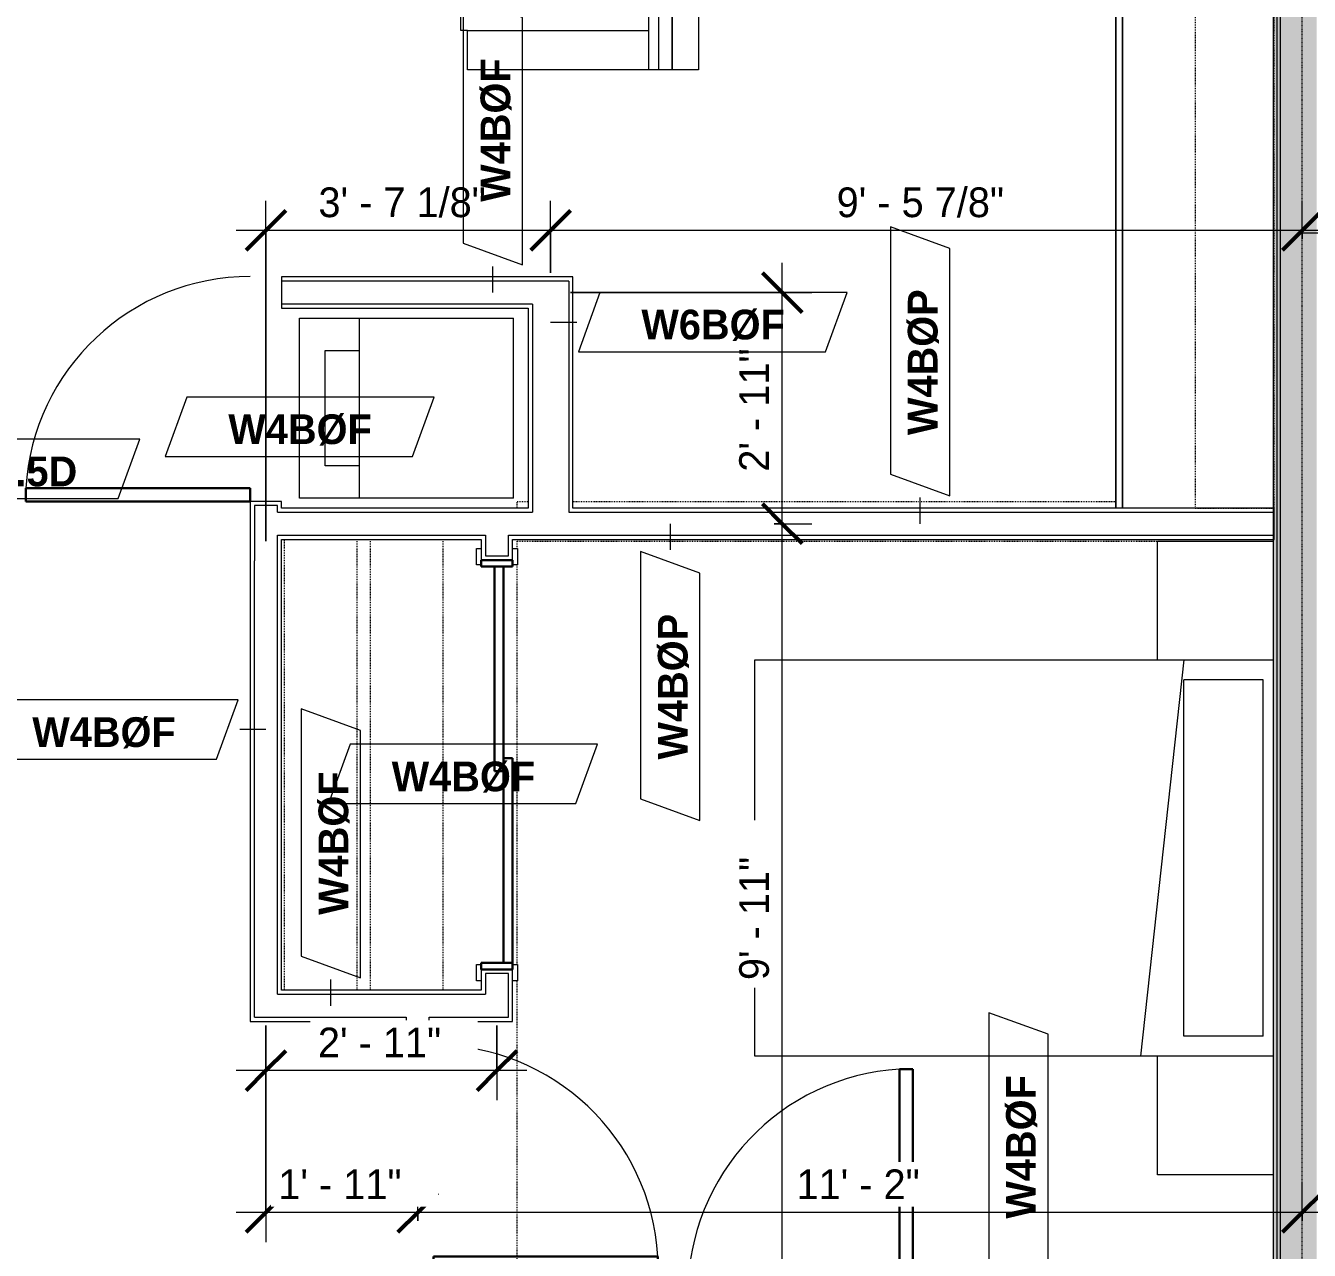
# Model space of a CAD drawing. Header units: inches. Extents: x -4010 to -1872, y 9846 to 12241.
# Drawn here: x -3128.9 to -2934.5, y 11806.7 to 11992.2 of the extents above; entities that cross this region are included whole.
import ezdxf

# ---------------------------------------------------------------- set-up
doc = ezdxf.new("R2010")
doc.units = ezdxf.units.IN
doc.header["$MEASUREMENT"] = 0
doc.linetypes.add('Dash', pattern=[0.25, 0.125, -0.125])
doc.linetypes.add('Dash 3_32_', pattern=[0.1875, 0.09375, -0.09375])
for name, color, linetype, lineweight in [('0-1', 7, 'Continuous', 5), ('A-ANNO-DIMS', 211, 'Continuous', 9), ('A-ANNO-DIMS-48', 211, 'Continuous', 9), ('A-DETL-1', 90, 'Dash 3_32_', 18), ('A-DOOR-3', 31, 'Continuous', 9), ('A-DOOR-4', 31, 'Continuous', 30), ('A-DOOR-FRAM-3', 31, 'Continuous', 30), ('A-WALL', 113, 'Continuous', 18), ('A-WALL-2', 250, 'Continuous', 18), ('A-WALL-3', 113, 'Continuous', 9), ('A-WALL-IDEN', 211, 'Continuous', 9), ('I-FURN', 30, 'Continuous', 9), ('I-FURN-HDLN', 30, 'Dash', 9), ('I-WALL-1', 21, 'Continuous', 18), ('I-WALL-2', 241, 'Continuous', 5), ('I-WALL-3', 7, 'Continuous', 9), ('P-SANR-FIXT', 6, 'Continuous', 9), ('Q-CASE', 31, 'Continuous', 9), ('Q-CASE-HDLN', 31, 'Dash', 9)]:
    doc.layers.add(name, color=color, linetype=linetype, lineweight=lineweight)
doc.styles.add('Century Gothic', font='ufonts.com_century-gothic.ttf', dxfattribs={"height": 4.5})
doc.styles.add('Century Gothic_B', font='GOTHICB.TTF', dxfattribs={"height": 4.5})
doc.dimstyles.new('OD_1__HACK_2', dxfattribs={"dimscale": 12, "dimtxt": 4.698757, "dimasz": 0.5, "dimexe": 0.375, "dimexo": 0.25, "dimgap": 0.0625, "dimtad": 1, "dimdec": 4, "dimrnd": 0.0625, "dimzin": 3, "dimdsep": 46, "dimlunit": 4, "dimtxsty": 'Century Gothic', "dimblk1": 'OBLIQUE', "dimblk2": 'OBLIQUE', "dimsah": 1, "dimcen": 0.09, "dimdle": 0.375, "dimazin": 0, "dimtfac": 1, "dimtdec": 4, "dimtix": 1, "dimtmove": 0, "dimatfit": 3, "dimfxl": 1, "dimtvp": 1, "dimtfill": 1, "dimfrac": 2, "dimtolj": 1, "dimtzin": 0, "dimarcsym": 2})

# ---------------------------------------------------------------- blocks, each defined once
blk = doc.blocks.new('CTR - 1st Phase - Common Walls_rvt-1-UNITS PLANS - 3RD FLOOR')
at = {"layer": 'I-WALL-1'}
blk.add_hatch(color=256, dxfattribs=at).paths.add_polyline_path([(-2939.96, 11725.36), (-2939.34, 11725.36), (-2939.34, 12110.34), (-2939.96, 12110.34), (-2939.96, 11726.33)], flags=0)
at = {"layer": 'I-WALL-2'}
for points in [[(-2939.34, 11724.74), (-2938.84, 11724.74), (-2938.84, 12110.34), (-2939.34, 12110.34), (-2939.34, 11725.36)], [(-2938.84, 11724.74), (-2933.34, 11724.74), (-2933.34, 12110.34), (-2938.84, 12110.34), (-2938.84, 11725.36)]]:
    blk.add_hatch(color=256, dxfattribs=at).paths.add_polyline_path(points, flags=0)
at = {"layer": 'A-WALL-2'}
for p, q in [((-2939.34, 11725.36), (-2939.34, 12110.34)), ((-2938.84, 11725.36), (-2938.84, 12110.34))]:
    blk.add_line(p, q, dxfattribs=at)
at = {"layer": 'I-WALL-3'}
blk.add_line((-2939.96, 12110.34), (-2939.96, 11761.49), dxfattribs=at)
blk = doc.blocks.new('Couch-Both_Arms-Generic - 1-1372852-UNITS PLANS - 3RD FLOOR')
at = {"layer": 'I-FURN'}
for p, q in [((-36, 18.5), (36, 18.5)), ((-36, 17.5), (-36, 18.5)), ((36, 18.5), (36, 17.5)), ((-42, 17.5), (-36, 17.5)), ((-42, -10), (-42, 17.5)), ((-36, 17.5), (-36, -10)), ((36, 17.5), (42, 17.5)), ((36, -10), (36, 17.5)), ((42, 17.5), (42, -10)), ((-42, -10), (42, -10)), ((-42, -13.5), (-42, -10)), ((-42, -11.5), (42, -11.5)), ((42, -10), (42, -13.5)), ((-42, -13.5), (42, -13.5)), ((-42, -17.5), (-42, -13.5)), ((42, -13.5), (-42, -13.5)), ((42, -13.5), (42, -17.5)), ((42, -17.5), (-42, -17.5))]:
    blk.add_line(p, q, dxfattribs=at)
blk = doc.blocks.new('SLIDING - FLUSH - 5-0 x 6-8-3203586-UNITS PLANS - 3RD FLOOR')
at = {"layer": 'A-DOOR-3'}
for p, q in [((-32.75, 3.25), (-30.25, 3.25)), ((-32.75, 2.5), (-32.75, 3.25)), ((-30.25, 2.5), (-32.75, 2.5)), ((-30.25, 3.25), (-30.25, 2.5)), ((30.25, 3.25), (32.75, 3.25)), ((30.25, 2.5), (30.25, 3.25)), ((32.75, 2.5), (30.25, 2.5)), ((32.75, 3.25), (32.75, 2.5)), ((-32.75, -2.25), (-30.25, -2.25)), ((-32.75, -3), (-32.75, -2.25)), ((-30.25, -3), (-32.75, -3)), ((-30.25, -2.25), (-30.25, -3)), ((30.25, -2.25), (32.75, -2.25)), ((30.25, -3), (30.25, -2.25)), ((32.75, -3), (30.25, -3)), ((32.75, -2.25), (32.75, -3))]:
    blk.add_line(p, q, dxfattribs=at)
at = {"layer": 'A-DOOR-4'}
for p, q in [((-1, -0.88), (-1, 0.5)), ((-1, 0.5), (30, 0.5)), ((30, 0.5), (30, -0.88)), ((-30, -2.25), (-30, -0.88)), ((-30, -0.88), (1, -0.88)), ((30, -0.88), (-1, -0.88)), ((1, -0.88), (1, -2.25)), ((1, -2.25), (-30, -2.25))]:
    blk.add_line(p, q, dxfattribs=at)
at = {"layer": 'A-DOOR-FRAM-3'}
for p, q in [((-31, -2.25), (-31, 2.5)), ((-31, 2.5), (-30, 2.5)), ((-30, 2.5), (-30, -2.25)), ((30, 2.5), (31, 2.5)), ((30, -2.25), (30, 2.5)), ((31, 2.5), (31, -2.25)), ((-30, -2.25), (-31, -2.25)), ((31, -2.25), (30, -2.25))]:
    blk.add_line(p, q, dxfattribs=at)
blk = doc.blocks.new('SWING - SINGLE - FLUSH - 2-10 x 6-8 - PRIVACY-3199407-UNITS PLANS - 3RD FLOOR')
at = {"layer": 'A-DOOR-3'}
blk.add_arc((17, 2.37), 34.07, 93.3657, 180, dxfattribs=at)
at = {"layer": 'A-DOOR-4'}
for p, q in [((15, 2.37), (15, 36.38)), ((17, 36.38), (15, 36.38)), ((17, 2.37), (17, 36.38)), ((17, 2.37), (15, 2.37))]:
    blk.add_line(p, q, dxfattribs=at)
at = {"layer": 'A-DOOR-FRAM-3'}
for p, q in [((-17, 3.37), (-20, 3.37)), ((-20, 3.37), (-20, 2.37)), ((-20, 2.37), (-17, 2.37)), ((-17, 2.37), (-17, 3.37)), ((20, 3.37), (17, 3.37)), ((17, 3.37), (17, 2.37)), ((17, 2.37), (20, 2.37)), ((20, 2.37), (20, 3.37)), ((-17, -2.38), (-20, -2.38)), ((-20, -2.38), (-20, -3.38)), ((-20, -3.38), (-17, -3.38)), ((-17, -3.38), (-17, -2.38)), ((20, -2.38), (17, -2.38)), ((17, -2.38), (17, -3.38)), ((17, -3.38), (20, -3.38)), ((20, -3.38), (20, -2.38))]:
    blk.add_line(p, q, dxfattribs=at)
blk = doc.blocks.new('OD_CW_Closet - OD_CW_Closet-3786599-UNITS PLANS - 3RD FLOOR')
at = {"layer": 'Q-CASE-HDLN'}
for p, q in [((0.74, -24), (0.74, 0)), ((0.74, 0), (68.99, 0)), ((68.99, 0), (68.99, -24)), ((0.74, -11), (68.99, -11)), ((0.74, -13), (68.99, -13)), ((68.99, -24), (0.74, -24))]:
    blk.add_line(p, q, dxfattribs=at)
blk = doc.blocks.new('SWING - SINGLE - FLUSH - 34_ x 80_ - OFFSET PIVOT DOOR AT WASHER_DRYER-3630089-UNITS PLANS - 3RD FLOOR')
at = {"layer": 'A-DOOR-3'}
blk.add_arc((17, -2.37), 34.07, 180, 266.6343, dxfattribs=at)
at = {"layer": 'A-DOOR-4'}
for p, q in [((15, -2.37), (15, -36.38)), ((17, -2.37), (15, -2.37)), ((17, -2.37), (17, -36.38)), ((17, -36.38), (15, -36.38))]:
    blk.add_line(p, q, dxfattribs=at)
blk = doc.blocks.new('Bed-Standard - Queen 60_ x 79_-3761504-UNITS PLANS - 3RD FLOOR')
at = {"layer": 'I-FURN'}
for p, q in [((-19.31, 41.3), (40.69, 41.3)), ((-19.31, -37.2), (-19.31, 41.3)), ((40.69, 41.3), (40.69, -37.2)), ((40.69, -23.7), (-19.31, -17.13)), ((-16.31, -23.7), (37.69, -23.7)), ((-16.31, -35.7), (-16.31, -23.7)), ((37.69, -35.7), (37.69, -23.7)), ((-16.31, -35.7), (37.69, -35.7))]:
    blk.add_line(p, q, dxfattribs=at)
at = {"layer": 'I-FURN-HDLN'}
for p, q in [((-55.31, 77.3), (-7.94, 77.3)), ((-5.44, 77.3), (55.06, 77.3)), ((57.56, 77.3), (58.94, 77.3)), ((58.69, 77.3), (58.69, -37.2)), ((63.69, 77.3), (64.69, 77.3)), ((64.69, 77.3), (64.69, 75.61)), ((64.69, 68.86), (64.69, -13.39)), ((-55.31, 17.36), (-55.31, 51.36))]:
    blk.add_line(p, q, dxfattribs=at)
blk = doc.blocks.new('Stacked Washer and Dryer - 26_x25_ - Private-1352637-UNITS PLANS - 3RD FLOOR')
at = {"layer": 'P-SANR-FIXT'}
for p, q in [((0, 13.625), (32.4375, 13.625)), ((0, 13.625), (0, -13.625)), ((23.34375, 13.625), (23.34375, -13.625)), ((32.4375, 13.625), (32.4375, -13.625)), ((23.34375, 8.75), (28.53125, 8.75)), ((28.53125, 8.75), (28.53125, -8.75)), ((28.53125, -8.75), (23.34375, -8.75)), ((32.4375, -13.625), (0, -13.625))]:
    blk.add_line(p, q, dxfattribs=at)
blk = doc.blocks.new('Table-Night Stand - 18_ x 18_ x 24_-V44-UNITS PLANS - 3RD FLOOR')
at = {"layer": 'I-FURN'}
for p, q in [((0.15, 0), (18.15, 0)), ((18.15, 0), (18.15, -17.5))]:
    blk.add_line(p, q, dxfattribs=at)
blk = doc.blocks.new('Table-Night Stand - 18_ x 18_ x 24_-V45-UNITS PLANS - 3RD FLOOR')
at = {"layer": 'I-FURN'}
for p, q in [((0.15, 0), (18.15, 0)), ((0.15, -17.5), (0.15, 0))]:
    blk.add_line(p, q, dxfattribs=at)
blk = doc.blocks.new('OD_CW_Base Cabinet - OD_CW_Base Cabinet-V49-UNITS PLANS - 3RD FLOOR')
at = {"layer": 'Q-CASE'}
for p, q in [((0.74, 1), (191.34, 1)), ((191.34, 1), (0.74, 1)), ((0.74, 0), (191.34, 0)), ((191.34, 0), (0.74, 0))]:
    blk.add_line(p, q, dxfattribs=at)
blk = doc.blocks.new('OD_CW_Upper Cabinet - OD_CW_Upper Cabinet-3856838-UNITS PLANS - 3RD FLOOR')
at = {"layer": 'Q-CASE-HDLN'}
for p, q in [((191.34, 24), (0.74, 24)), ((0.74, 24), (0.74, 12)), ((191.34, 12), (191.34, 24)), ((0.74, 12), (191.34, 12))]:
    blk.add_line(p, q, dxfattribs=at)
blk = doc.blocks.new('DIMBLOCK124-UNITS PLANS - 3RD FLOOR')
at = {"layer": 'A-ANNO-DIMS-48', "lineweight": 50}
for p, q in [((-3014.31, 11916.74), (-3017.31, 11919.74)), ((-3014.31, 11916.74), (-3011.31, 11913.74)), ((-3014.31, 11797.74), (-3017.31, 11800.74)), ((-3014.31, 11797.74), (-3011.31, 11794.74))]:
    blk.add_line(p, q, dxfattribs=at)
at = {"layer": 'A-ANNO-DIMS-48'}
for p, q in [((-3015.55, 11916.74), (-3009.81, 11916.74)), ((-3014.31, 11916.74), (-3015.55, 11916.74)), ((-3014.31, 11797.74), (-3014.31, 11916.74)), ((-3015.55, 11797.74), (-3009.81, 11797.74)), ((-3014.31, 11797.74), (-3015.55, 11797.74))]:
    blk.add_line(p, q, dxfattribs=at)
at = {"layer": 'A-ANNO-DIMS-48', "color": 0, "insert": (-3020.83, 11847.62), "char_height": 4.5, "width": 23.091, "attachment_point": 1, "rotation": 90, "line_spacing_factor": 0.984502, "style": 'Century Gothic', "bg_fill": 3, "box_fill_scale": 1.25, "bg_fill_color": 256, "bg_fill_true_color": 13158600, "bg_fill_transparency": 0}
blk.add_mtext('9\' - 11"', dxfattribs=at)
blk = doc.blocks.new('_Oblique')
at = {"color": 0, "linetype": 'ByBlock', "lineweight": -2}
blk.add_line((-0.5, -0.5), (0.5, 0.5), dxfattribs=at)
blk = doc.blocks.new('DIMBLOCK125-UNITS PLANS - 3RD FLOOR')
at = {"layer": 'A-ANNO-DIMS-48'}
for p, q in [((-3014.31, 11916.74), (-3014.31, 11956.24)), ((-3046.4, 11951.74), (-3009.81, 11951.74)), ((-3014.31, 11951.74), (-3046.4, 11951.74)), ((-3015.55, 11916.74), (-3009.81, 11916.74)), ((-3014.31, 11916.74), (-3015.55, 11916.74))]:
    blk.add_line(p, q, dxfattribs=at)
at = {"layer": 'A-ANNO-DIMS-48', "lineweight": 50}
for p, q in [((-3014.31, 11951.74), (-3017.31, 11954.74)), ((-3014.31, 11951.74), (-3011.31, 11948.74)), ((-3014.31, 11916.74), (-3017.31, 11919.74)), ((-3014.31, 11916.74), (-3011.31, 11913.74))]:
    blk.add_line(p, q, dxfattribs=at)
at = {"layer": 'A-ANNO-DIMS-48', "color": 0, "insert": (-3020.83, 11924.62), "char_height": 4.5, "width": 23.091, "attachment_point": 1, "rotation": 90, "line_spacing_factor": 0.984502, "style": 'Century Gothic', "bg_fill": 3, "box_fill_scale": 1.25, "bg_fill_color": 256, "bg_fill_true_color": 13158600, "bg_fill_transparency": 0}
blk.add_mtext('2\' - 11"', dxfattribs=at)
blk = doc.blocks.new('DIMBLOCK126-UNITS PLANS - 3RD FLOOR')
at = {"layer": 'A-ANNO-DIMS-48'}
for p, q in [((-3092.52, 11840.74), (-3092.52, 11829.41)), ((-3092.52, 11833.91), (-3092.52, 11840.74)), ((-3057.52, 11840.74), (-3057.52, 11829.41)), ((-3057.52, 11833.91), (-3057.52, 11840.74)), ((-3053.02, 11833.91), (-3097.02, 11833.91))]:
    blk.add_line(p, q, dxfattribs=at)
at = {"layer": 'A-ANNO-DIMS-48', "lineweight": 50}
for p, q in [((-3092.52, 11833.91), (-3089.52, 11836.91)), ((-3057.52, 11833.91), (-3054.52, 11836.91)), ((-3092.52, 11833.91), (-3095.52, 11830.91)), ((-3057.52, 11833.91), (-3060.52, 11830.91))]:
    blk.add_line(p, q, dxfattribs=at)
at = {"layer": 'A-ANNO-DIMS-48', "color": 0, "insert": (-3084.65, 11840.42), "char_height": 4.5, "width": 23.091, "attachment_point": 1, "line_spacing_factor": 0.984502, "style": 'Century Gothic', "bg_fill": 3, "box_fill_scale": 1.25, "bg_fill_color": 256, "bg_fill_true_color": 13158600, "bg_fill_transparency": 0}
blk.add_mtext('2\' - 11"', dxfattribs=at)
blk = doc.blocks.new('DIMBLOCK127-UNITS PLANS - 3RD FLOOR')
at = {"layer": 'A-ANNO-DIMS-48'}
for p, q in [((-3049.4, 11954.74), (-3049.4, 11965.66)), ((-2935.52, 11959.91), (-2935.52, 11965.66)), ((-2931.02, 11961.16), (-3049.4, 11961.16)), ((-3049.4, 11961.16), (-3049.4, 11954.74)), ((-2935.52, 11961.16), (-2935.52, 11959.91))]:
    blk.add_line(p, q, dxfattribs=at)
at = {"layer": 'A-ANNO-DIMS-48', "lineweight": 50}
for p, q in [((-3049.4, 11961.16), (-3046.4, 11964.16)), ((-2935.52, 11961.16), (-2932.52, 11964.16)), ((-3049.4, 11961.16), (-3052.4, 11958.16)), ((-2935.52, 11961.16), (-2938.52, 11958.16))]:
    blk.add_line(p, q, dxfattribs=at)
at = {"layer": 'A-ANNO-DIMS-48', "color": 0, "insert": (-3006.07, 11967.67), "char_height": 4.5, "width": 32.6676, "attachment_point": 1, "line_spacing_factor": 0.984502, "style": 'Century Gothic', "bg_fill": 3, "box_fill_scale": 1.25, "bg_fill_color": 256, "bg_fill_true_color": 13158600, "bg_fill_transparency": 0}
blk.add_mtext('9\' - 5 7/8"', dxfattribs=at)
blk = doc.blocks.new('DIMBLOCK128-UNITS PLANS - 3RD FLOOR')
at = {"layer": 'A-ANNO-DIMS-48'}
for p, q in [((-3092.52, 11914.12), (-3092.52, 11965.66)), ((-3049.4, 11954.74), (-3049.4, 11965.66)), ((-3049.4, 11961.16), (-3097.02, 11961.16)), ((-3092.52, 11961.16), (-3092.52, 11914.12)), ((-3049.4, 11961.16), (-3049.4, 11954.74))]:
    blk.add_line(p, q, dxfattribs=at)
at = {"layer": 'A-ANNO-DIMS-48', "lineweight": 50}
for p, q in [((-3092.52, 11961.16), (-3089.52, 11964.16)), ((-3049.4, 11961.16), (-3046.4, 11964.16)), ((-3092.52, 11961.16), (-3095.52, 11958.16)), ((-3049.4, 11961.16), (-3052.4, 11958.16))]:
    blk.add_line(p, q, dxfattribs=at)
at = {"layer": 'A-ANNO-DIMS-48', "color": 0, "insert": (-3084.57, 11967.67), "char_height": 4.5, "width": 32.6676, "attachment_point": 1, "line_spacing_factor": 0.984502, "style": 'Century Gothic', "bg_fill": 3, "box_fill_scale": 1.25, "bg_fill_color": 256, "bg_fill_true_color": 13158600, "bg_fill_transparency": 0}
blk.add_mtext('3\' - 7 1/8"', dxfattribs=at)
blk = doc.blocks.new('DIMBLOCK129-UNITS PLANS - 3RD FLOOR')
at = {"layer": 'A-ANNO-DIMS-48'}
for p, q in [((-3069.52, 11811.18), (-3069.52, 11816.92)), ((-2935.52, 11811.18), (-2935.52, 11816.92)), ((-2931.02, 11812.42), (-3069.52, 11812.42)), ((-3069.52, 11812.42), (-3069.52, 11811.18)), ((-2935.52, 11812.42), (-2935.52, 11811.18))]:
    blk.add_line(p, q, dxfattribs=at)
at = {"layer": 'A-ANNO-DIMS-48', "lineweight": 50}
for p, q in [((-3069.52, 11812.42), (-3066.52, 11815.42)), ((-2935.52, 11812.42), (-2932.52, 11815.42)), ((-3069.52, 11812.42), (-3072.52, 11809.42)), ((-2935.52, 11812.42), (-2938.52, 11809.42))]:
    blk.add_line(p, q, dxfattribs=at)
at = {"layer": 'A-ANNO-DIMS-48', "color": 0, "insert": (-3012.15, 11818.94), "char_height": 4.5, "width": 23.091, "attachment_point": 1, "line_spacing_factor": 0.984502, "style": 'Century Gothic', "bg_fill": 3, "box_fill_scale": 1.25, "bg_fill_color": 256, "bg_fill_true_color": 13158600, "bg_fill_transparency": 0}
blk.add_mtext('11\' - 2"', dxfattribs=at)
blk = doc.blocks.new('DIMBLOCK130-UNITS PLANS - 3RD FLOOR')
at = {"layer": 'A-ANNO-DIMS-48'}
for p, q in [((-3092.52, 11840.74), (-3092.52, 11807.92)), ((-3092.52, 11812.42), (-3092.52, 11840.74)), ((-3069.52, 11811.18), (-3069.52, 11816.92)), ((-3069.52, 11812.42), (-3097.02, 11812.42)), ((-3069.52, 11812.42), (-3069.52, 11811.18))]:
    blk.add_line(p, q, dxfattribs=at)
at = {"layer": 'A-ANNO-DIMS-48', "lineweight": 50}
for p, q in [((-3092.52, 11812.42), (-3089.52, 11815.42)), ((-3069.52, 11812.42), (-3066.52, 11815.42)), ((-3092.52, 11812.42), (-3095.52, 11809.42)), ((-3069.52, 11812.42), (-3072.52, 11809.42))]:
    blk.add_line(p, q, dxfattribs=at)
at = {"layer": 'A-ANNO-DIMS-48', "color": 0, "insert": (-3090.65, 11818.94), "char_height": 4.5, "width": 23.091, "attachment_point": 1, "line_spacing_factor": 0.984502, "style": 'Century Gothic', "bg_fill": 3, "box_fill_scale": 1.25, "bg_fill_color": 256, "bg_fill_true_color": 13158600, "bg_fill_transparency": 0}
blk.add_mtext('1\' - 11"', dxfattribs=at)
blk = doc.blocks.new('Wall Tag - Arch Wall-3956453-UNITS PLANS - 3RD FLOOR')
at = {"layer": 'A-WALL-IDEN'}
for p, q in [((-0.3561, 0.0937), (-0.4244, -0.0937)), ((0.4244, 0.0937), (-0.3561, 0.0937)), ((0.3561, -0.0937), (0.4244, 0.0937)), ((-0.4244, -0.0937), (0.3561, -0.0937))]:
    blk.add_line(p, q, dxfattribs=at)

msp = doc.modelspace()

# ---------------------------------------------------------------- linework, layer by layer
at = {"layer": 'A-DETL-1'}
msp.add_line((-2935.52374, 11725.3644), (-2935.52374, 12079.3644), dxfattribs=at)
at = {"layer": 'A-WALL'}
for p, q in [((-3046.64874, 11953.4894), (-3090.14874, 11953.4894)), ((-3046.64874, 11953.4894), (-3046.64874, 11918.4894)), ((-3052.14874, 11949.9894), (-3090.14874, 11949.9894)), ((-3052.14874, 11949.9894), (-3052.14874, 11918.4894)), ((-3090.77374, 11919.4894), (-3094.27374, 11919.4894)), ((-3094.27374, 11919.4894), (-3094.27374, 11911.11899)), ((-3090.77374, 11918.4894), (-3090.77374, 11919.4894)), ((-3090.77374, 11918.4894), (-3052.14874, 11918.4894)), ((-3046.64874, 11918.4894), (-2939.77374, 11918.4894)), ((-3090.77374, 11911.11899), (-3090.77374, 11914.9894)), ((-3090.77374, 11914.9894), (-3059.27374, 11914.9894)), ((-3059.27374, 11914.9894), (-3059.27374, 11911.8644)), ((-3055.77374, 11911.8644), (-3055.77374, 11914.9894)), ((-3055.77374, 11914.9894), (-2939.77374, 11914.9894)), ((-3094.27374, 11841.9894), (-3094.27374, 11911.11899)), ((-3090.77374, 11845.4894), (-3090.77374, 11911.11899)), ((-3059.27374, 11911.8644), (-3055.77374, 11911.8644)), ((-3059.27374, 11848.6144), (-3059.27374, 11845.4894)), ((-3055.77374, 11848.6144), (-3059.27374, 11848.6144)), ((-3055.77374, 11841.9894), (-3055.77374, 11848.6144)), ((-3090.77374, 11845.4894), (-3059.27374, 11845.4894)), ((-3094.27374, 11841.9894), (-3071.27374, 11841.9894)), ((-3071.27374, 11841.9894), (-3071.27374, 11838.3644)), ((-3067.77374, 11838.3644), (-3067.77374, 11841.9894)), ((-3067.77374, 11841.9894), (-3055.77374, 11841.9894)), ((-3071.27374, 11838.3644), (-3067.77374, 11838.3644))]:
    msp.add_line(p, q, dxfattribs=at)
at = {"layer": 'A-WALL-3'}
for p, q in [((-3046.02374, 11954.1144), (-3090.14874, 11954.1144)), ((-3090.14874, 11954.1144), (-3090.14874, 11949.3644)), ((-3046.02374, 11919.1144), (-3046.02374, 11954.1144)), ((-3090.14874, 11949.3644), (-3052.77374, 11949.3644)), ((-3052.77374, 11949.3644), (-3052.77374, 11919.1144)), ((-3094.89874, 11920.1144), (-3094.89874, 11911.11899)), ((-3090.14874, 11920.1144), (-3094.89874, 11920.1144)), ((-3090.14874, 11919.1144), (-3090.14874, 11920.1144)), ((-3052.77374, 11919.1144), (-3090.14874, 11919.1144)), ((-2939.77374, 11919.1144), (-3046.02374, 11919.1144)), ((-2939.77374, 11914.3644), (-2939.77374, 11919.1144)), ((-3090.14874, 11911.11899), (-3090.14874, 11914.3644)), ((-3090.14874, 11914.3644), (-3059.89874, 11914.3644)), ((-3059.89874, 11914.3644), (-3059.89874, 11911.2394)), ((-3055.14874, 11911.2394), (-3055.14874, 11914.3644)), ((-3055.14874, 11914.3644), (-2939.77374, 11914.3644)), ((-3094.89874, 11911.11899), (-3094.89874, 11841.3644)), ((-3090.14874, 11846.1144), (-3090.14874, 11911.11899)), ((-3059.89874, 11911.2394), (-3055.14874, 11911.2394)), ((-3055.14874, 11849.2394), (-3059.89874, 11849.2394)), ((-3059.89874, 11849.2394), (-3059.89874, 11846.1144)), ((-3055.14874, 11841.3644), (-3055.14874, 11849.2394)), ((-3059.89874, 11846.1144), (-3090.14874, 11846.1144)), ((-3094.89874, 11841.3644), (-3071.89874, 11841.3644)), ((-3071.89874, 11841.3644), (-3071.89874, 11837.7394)), ((-3067.14874, 11837.7394), (-3067.14874, 11841.3644)), ((-3067.14874, 11841.3644), (-3055.14874, 11841.3644)), ((-3071.89874, 11837.7394), (-3067.14874, 11837.7394))]:
    msp.add_line(p, q, dxfattribs=at)
at = {"layer": 'A-WALL-IDEN'}
for p, q in [((-2993.4123, 11916.7394), (-2993.4123, 11920.7167)), ((-3092.52374, 11885.55572), (-3096.50104, 11885.55572))]:
    msp.add_line(p, q, dxfattribs=at)

# ---------------------------------------------------------------- block references
at = {"layer": '0-1'}
msp.add_blockref('CTR - 1st Phase - Common Walls_rvt-1-UNITS PLANS - 3RD FLOOR', (0, 0), dxfattribs=at)
at = {"layer": 'A-DOOR-3'}
for name, p, rotation in [('SWING - SINGLE - FLUSH - 34_ x 80_ - OFFSET PIVOT DOOR AT WASHER_DRYER-3630089-UNITS PLANS - 3RD FLOOR', (-3092.52374, 11937.1144), 270.00000000002), ('SLIDING - FLUSH - 5-0 x 6-8-3203586-UNITS PLANS - 3RD FLOOR', (-3057.39874, 11880.2394), 89.9999999999554), ('SWING - SINGLE - FLUSH - 2-10 x 6-8 - PRIVACY-3199407-UNITS PLANS - 3RD FLOOR', (-3069.52374, 11820.7394), 269.9999999999668)]:
    msp.add_blockref(name, p, dxfattribs=dict(at, rotation=rotation))
msp.add_blockref('SWING - SINGLE - FLUSH - 2-10 x 6-8 - PRIVACY-3199407-UNITS PLANS - 3RD FLOOR', (-3011.52374, 11797.7394), dxfattribs=at)
at = {"layer": 'A-WALL-IDEN', "xscale": 47.99999999999997, "yscale": 47.99999999999997, "zscale": 47.99999999999997}
for p in [(-3131.99671, 11925.0394), (-3117.0986, 11885.55572), (-3062.65076, 11878.84506)]:
    msp.add_blockref('Wall Tag - Arch Wall-3956453-UNITS PLANS - 3RD FLOOR', p, dxfattribs=at)
at = {"layer": 'A-WALL-IDEN', "xscale": 47.99999999999997, "yscale": 47.99999999999997, "zscale": 47.99999999999997, "rotation": 89.99999999999991}
for p in [(-3031.27515, 11892.16454), (-3082.68821, 11868.31426)]:
    msp.add_blockref('Wall Tag - Arch Wall-3956453-UNITS PLANS - 3RD FLOOR', p, dxfattribs=at)
at = {"layer": 'I-FURN'}
for name, p, rotation in [('Couch-Both_Arms-Generic - 1-1372852-UNITS PLANS - 3RD FLOOR', (-3044.49874, 12027.4642), 90.00000000002031), ('Bed-Standard - Queen 60_ x 79_-3761504-UNITS PLANS - 3RD FLOOR', (-2977.16474, 11855.42587), 89.99999999997092), ('Table-Night Stand - 18_ x 18_ x 24_-V44-UNITS PLANS - 3RD FLOOR', (-2957.45982, 11895.9674), 89.99999999997092), ('Table-Night Stand - 18_ x 18_ x 24_-V45-UNITS PLANS - 3RD FLOOR', (-2957.45982, 11817.9674), 89.99999999997092)]:
    msp.add_blockref(name, p, dxfattribs=dict(at, rotation=rotation))
at = {"layer": 'P-SANR-FIXT', "rotation": 180}
msp.add_blockref('Stacked Washer and Dryer - 26_x25_ - Private-1352637-UNITS PLANS - 3RD FLOOR', (-3055.02374, 11934.2394), dxfattribs=at)
at = {"layer": 'Q-CASE'}
for name, p, rotation in [('OD_CW_Base Cabinet - OD_CW_Base Cabinet-V49-UNITS PLANS - 3RD FLOOR', (-2963.77374, 12110.4521), 269.9999999999955), ('OD_CW_Upper Cabinet - OD_CW_Upper Cabinet-3856838-UNITS PLANS - 3RD FLOOR', (-2963.77374, 12110.4521), 270.0000000000159), ('OD_CW_Closet - OD_CW_Closet-3786599-UNITS PLANS - 3RD FLOOR', (-3065.73506, 11915.1021), 269.9999999999793)]:
    msp.add_blockref(name, p, dxfattribs=dict(at, rotation=rotation))

# ---------------------------------------------------------------- texts
at = {"layer": 'A-WALL-IDEN', "char_height": 4.5, "attachment_point": 1, "style": 'Century Gothic_B'}
for s, insert, width in [('W6P.5D', (-3143.51036, 11926.9107), 27.7245), ('W4BØF', (-3127.92248, 11887.42702), 26.058), ('W4BØF', (-3073.47464, 11880.71636), 26.058)]:
    msp.add_mtext(s, dxfattribs=dict(at, insert=insert, width=width))
at = {"layer": 'A-WALL-IDEN', "char_height": 4.5, "attachment_point": 1, "rotation": 90, "style": 'Century Gothic_B'}
for s, insert, width in [('W4BØP', (-3033.14645, 11881.01939), 26.8155), ('W4BØF', (-3084.55951, 11857.49038), 26.058)]:
    msp.add_mtext(s, dxfattribs=dict(at, insert=insert, width=width))

# ---------------------------------------------------------------- next in the draw order: dimensions: what is measured, and where the dimension line sits
at = {"layer": 'A-ANNO-DIMS'}
dim = msp.add_linear_dim(base=(-3014.30723, 11916.7394), p1=(-3018.54987, 11797.7394), p2=(-3018.54987, 11916.7394), angle=90, dimstyle='OD_1__HACK_2', override={"dimpost": '<>', "dimfxl": 119}, dxfattribs=at)
dim.commit()
dim.dimension.update_dxf_attribs({"geometry": 'DIMBLOCK124-UNITS PLANS - 3RD FLOOR', "text_midpoint": (-3017.42042, 11857.2394)})
dim = msp.add_linear_dim(base=(-3092.52374, 11833.90685), p1=(-3057.52374, 11843.7394), p2=(-3092.52374, 11843.7394), dimstyle='OD_1__HACK_2', override={"dimpost": '<>', "dimfxl": 35}, dxfattribs=at)
dim.commit()
dim.dimension.update_dxf_attribs({"geometry": 'DIMBLOCK126-UNITS PLANS - 3RD FLOOR', "text_midpoint": (-3075.02374, 11836.96344)})

# ---------------------------------------------------------------- next in the draw order: dimensions: what is measured, and where the dimension line sits
dim = msp.add_linear_dim(base=(-3014.30723, 11951.7394), p1=(-3018.54987, 11916.7394), p2=(-3049.39874, 11951.7394), angle=90, dimstyle='OD_1__HACK_2', override={"dimpost": '<>', "dimfxl": 46.654609}, dxfattribs=at)
dim.commit()
dim.dimension.update_dxf_attribs({"geometry": 'DIMBLOCK125-UNITS PLANS - 3RD FLOOR', "text_midpoint": (-3017.36382, 11934.2394)})
dim = msp.add_linear_dim(base=(-3069.52374, 11812.41916), p1=(-2935.52374, 11808.17652), p2=(-3069.52374, 11808.17652), dimstyle='OD_1__HACK_2', override={"dimpost": '<>', "dimfxl": 134}, dxfattribs=at)
dim.commit()
dim.dimension.update_dxf_attribs({"geometry": 'DIMBLOCK129-UNITS PLANS - 3RD FLOOR', "text_midpoint": (-3002.52374, 11815.47575)})

# ---------------------------------------------------------------- next in the draw order: linework, layer by layer
at = {"layer": 'A-WALL-IDEN'}
msp.add_line((-3031.27515, 11916.7394), (-3031.27515, 11912.76209), dxfattribs=at)

# ---------------------------------------------------------------- next in the draw order: block references
at = {"layer": 'A-WALL-IDEN', "xscale": 47.99999999999997, "yscale": 47.99999999999997, "zscale": 47.99999999999997, "rotation": 89.99999999999991}
msp.add_blockref('Wall Tag - Arch Wall-3956453-UNITS PLANS - 3RD FLOOR', (-2978.52936, 11822.31426), dxfattribs=at)

# ---------------------------------------------------------------- next in the draw order: texts
at = {"layer": 'A-WALL-IDEN', "insert": (-3035.64776, 11949.15449), "char_height": 4.5, "width": 26.058, "attachment_point": 1, "style": 'Century Gothic_B'}
msp.add_mtext('W6BØF', dxfattribs=at)
at = {"layer": 'A-WALL-IDEN', "insert": (-2980.40066, 11811.49038), "char_height": 4.5, "width": 26.058, "attachment_point": 1, "rotation": 90, "style": 'Century Gothic_B'}
msp.add_mtext('W4BØF', dxfattribs=at)

# ---------------------------------------------------------------- next in the draw order: dimensions: what is measured, and where the dimension line sits
at = {"layer": 'A-ANNO-DIMS'}
for base, p1, p2, override, picture, middle in [((-3049.39874, 11961.1563), (-2935.52374, 11956.91366), (-3049.39874, 11951.7394), {"dimpost": '<>', "dimfxl": 113.992494}, 'DIMBLOCK127-UNITS PLANS - 3RD FLOOR', (-2992.46124, 11964.51881)), ((-3092.52374, 11812.41916), (-3069.52374, 11808.17652), (-3092.52374, 11843.7394), {"dimpost": '<>', "dimfxl": 42.352312}, 'DIMBLOCK130-UNITS PLANS - 3RD FLOOR', (-3081.02374, 11815.41916))]:
    dim = msp.add_linear_dim(base=base, p1=p1, p2=p2, dimstyle='OD_1__HACK_2', override=override, dxfattribs=at)
    dim.commit()
    dim.dimension.update_dxf_attribs({"geometry": picture, "text_midpoint": middle})

# ---------------------------------------------------------------- next in the draw order: linework, layer by layer
at = {"layer": 'A-WALL-IDEN'}
for p, q in [((-2935.52374, 11960.78425), (-2931.54643, 11960.78425)), ((-3082.68821, 11843.7394), (-3082.68821, 11847.7167))]:
    msp.add_line(p, q, dxfattribs=at)

# ---------------------------------------------------------------- next in the draw order: block references
at = {"layer": 'A-WALL-IDEN', "xscale": 47.99999999999997, "yscale": 47.99999999999997, "zscale": 47.99999999999997, "rotation": 89.99999999999991}
msp.add_blockref('Wall Tag - Arch Wall-3956453-UNITS PLANS - 3RD FLOOR', (-2993.4123, 11941.31426), dxfattribs=at)
at = {"layer": 'A-WALL-IDEN', "xscale": 47.99999999999997, "yscale": 47.99999999999997, "zscale": 47.99999999999997}
msp.add_blockref('Wall Tag - Arch Wall-3956453-UNITS PLANS - 3RD FLOOR', (-3024.82388, 11947.28319), dxfattribs=at)

# ---------------------------------------------------------------- next in the draw order: texts
at = {"layer": 'A-WALL-IDEN', "insert": (-2995.2836, 11930.16912), "char_height": 4.5, "width": 26.8155, "attachment_point": 1, "rotation": 90, "style": 'Century Gothic_B'}
msp.add_mtext('W4BØP', dxfattribs=at)

# ---------------------------------------------------------------- next in the draw order: dimensions: what is measured, and where the dimension line sits
at = {"layer": 'A-ANNO-DIMS'}
dim = msp.add_linear_dim(base=(-3092.52374, 11961.1563), p1=(-3049.39874, 11951.7394), p2=(-3092.52374, 11911.11899), dimstyle='OD_1__HACK_2', override={"dimpost": '<>', "dimfxl": 59.243425}, dxfattribs=at)
dim.commit()
dim.dimension.update_dxf_attribs({"geometry": 'DIMBLOCK128-UNITS PLANS - 3RD FLOOR', "text_midpoint": (-3070.96124, 11964.51881)})

# ---------------------------------------------------------------- next in the draw order: linework, layer by layer
at = {"layer": 'A-WALL-IDEN'}
for p, q in [((-3058.14356, 11951.7394), (-3058.14356, 11955.7167)), ((-3049.39874, 11947.28319), (-3045.42143, 11947.28319))]:
    msp.add_line(p, q, dxfattribs=at)

# ---------------------------------------------------------------- next in the draw order: block references
at = {"layer": 'A-WALL-IDEN', "xscale": 47.99999999999997, "yscale": 47.99999999999997, "zscale": 47.99999999999997, "rotation": 89.99999999999991}
msp.add_blockref('Wall Tag - Arch Wall-3956453-UNITS PLANS - 3RD FLOOR', (-3058.14356, 11976.31426), dxfattribs=at)
at = {"layer": 'A-WALL-IDEN', "xscale": 47.99999999999997, "yscale": 47.99999999999997, "zscale": 47.99999999999997}
msp.add_blockref('Wall Tag - Arch Wall-3956453-UNITS PLANS - 3RD FLOOR', (-3087.39671, 11931.42919), dxfattribs=at)

# ---------------------------------------------------------------- next in the draw order: texts
at = {"layer": 'A-WALL-IDEN', "insert": (-3060.01486, 11965.49038), "char_height": 4.5, "width": 26.058, "attachment_point": 1, "rotation": 90, "style": 'Century Gothic_B'}
msp.add_mtext('W4BØF', dxfattribs=at)
at = {"layer": 'A-WALL-IDEN', "insert": (-3098.22059, 11933.30049), "char_height": 4.5, "width": 26.058, "attachment_point": 1, "style": 'Century Gothic_B'}
msp.add_mtext('W4BØF', dxfattribs=at)

doc.saveas('drawing.dxf')
